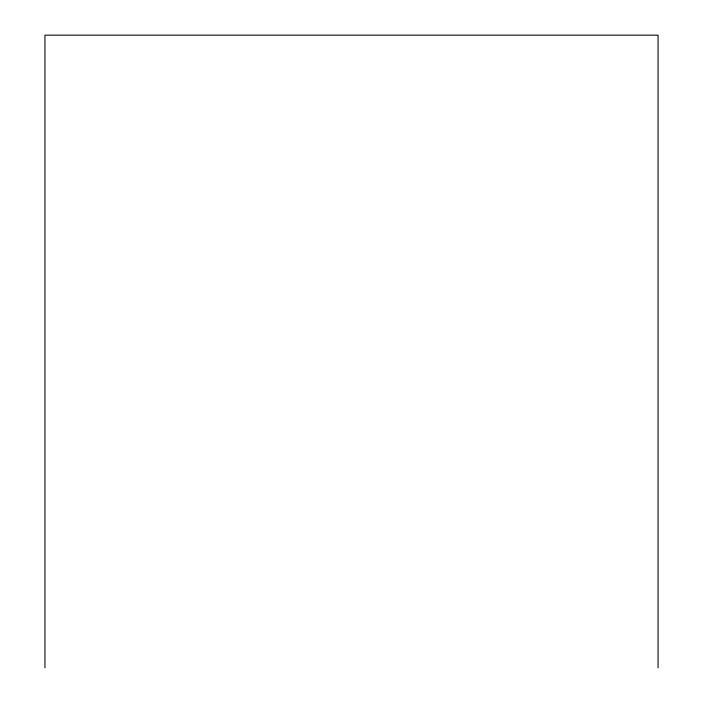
<?xml version="1.0" encoding="UTF-8"?>
<svg xmlns="http://www.w3.org/2000/svg" width="703" height="703" viewBox="0 0 703 703"><rect width="100%" height="100%" fill="white"/><g stroke="black" fill="none" stroke-linecap="round" stroke-linejoin="round"><path stroke-width="1.05" d="M658.052 667.85L658.052 35.15L44.948 35.15L44.948 667.85"/></g></svg>
